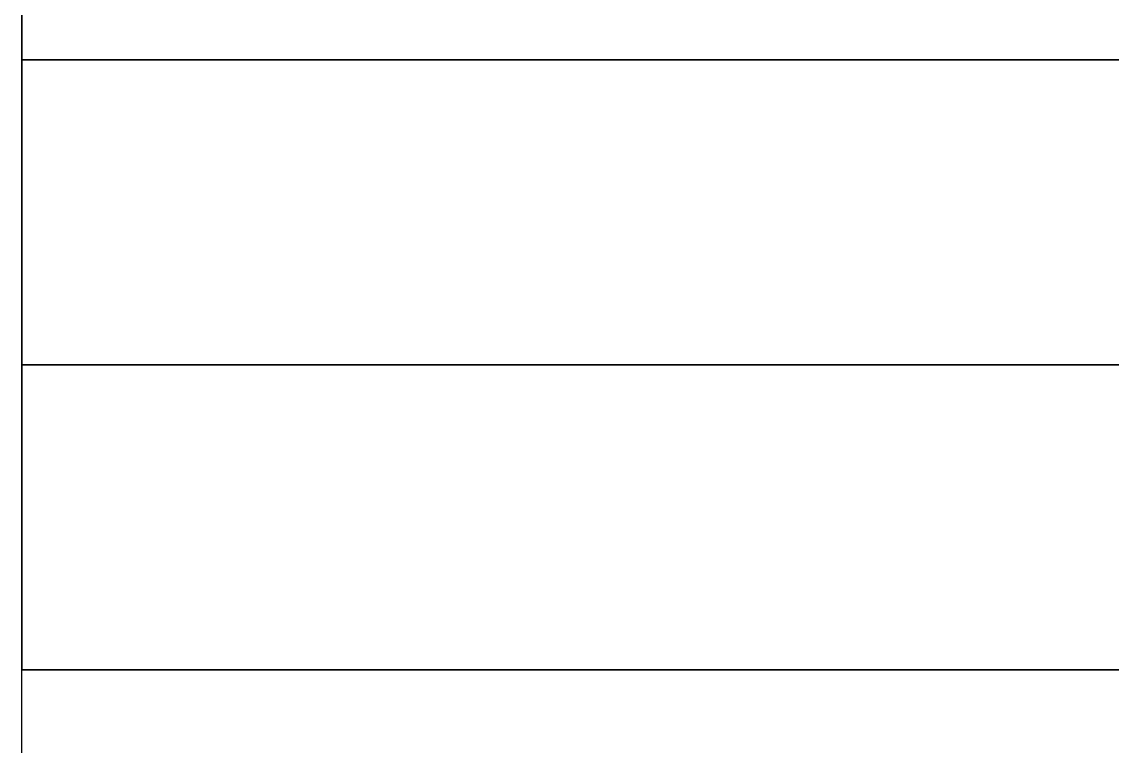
# Model space of a CAD drawing. Extents: x -19 to 297, y 0 to 420.
# Drawn here: x 158.417 to 160.203, y 216.143 to 217.331 of the extents above; entities that cross this region are included whole.
import ezdxf

# ---------------------------------------------------------------- set-up
doc = ezdxf.new("R2010")
doc.units = 0
doc.header["$MEASUREMENT"] = 0
doc.linetypes.add('K5LT_BASIC', pattern=[0])
doc.layers.add('Системный слой', color=7, linetype='Continuous')

# ---------------------------------------------------------------- blocks, each defined once
blk = doc.blocks.new('*U')
at = {"layer": 'Системный слой', "color": 5, "linetype": 'K5LT_BASIC'}
for p, q in [((158.4166, 217.2684), (158.4166, 217.7684)), ((158.4166, 216.7684), (158.4166, 217.2684)), ((158.4166, 217.2684), (168.4166, 217.2684)), ((168.4166, 217.2684), (158.4166, 217.2684)), ((158.4166, 216.2684), (158.4166, 216.7684)), ((158.4166, 216.7684), (168.4166, 216.7684)), ((168.4166, 216.7684), (158.4166, 216.7684)), ((158.4166, 215.7684), (158.4166, 216.2684)), ((158.4166, 216.2684), (168.4166, 216.2684)), ((168.4166, 216.2684), (158.4166, 216.2684))]:
    blk.add_line(p, q, dxfattribs=at)

msp = doc.modelspace()

# ---------------------------------------------------------------- linework, layer by layer
at = {"layer": 'Системный слой', "color": 5, "linetype": 'K5LT_BASIC'}
for p, q in [((158.4166, 223.2684), (158.4166, 216.2684)), ((158.4166, 213.7684), (158.4166, 220.2684))]:
    msp.add_line(p, q, dxfattribs=at)

# ---------------------------------------------------------------- block references
at = {"layer": 'Системный слой'}
msp.add_blockref('*U', (0, 0), dxfattribs=at)
msp.add_blockref('*U', (0, 0), dxfattribs=at)
msp.add_blockref('*U', (0, 0), dxfattribs=at)
msp.add_blockref('*U', (0, 0), dxfattribs=at)
msp.add_blockref('*U', (0, 0), dxfattribs=at)
msp.add_blockref('*U', (0, 0), dxfattribs=at)
msp.add_blockref('*U', (0, 0), dxfattribs=at)
msp.add_blockref('*U', (0, 0), dxfattribs=at)
msp.add_blockref('*U', (0, 0), dxfattribs=at)
msp.add_blockref('*U', (0, 0), dxfattribs=at)
msp.add_blockref('*U', (0, 0), dxfattribs=at)
msp.add_blockref('*U', (0, 0), dxfattribs=at)
msp.add_blockref('*U', (0, 0), dxfattribs=at)
msp.add_blockref('*U', (0, 0), dxfattribs=at)
msp.add_blockref('*U', (0, 0), dxfattribs=at)
msp.add_blockref('*U', (0, 0), dxfattribs=at)
msp.add_blockref('*U', (0, 0), dxfattribs=at)
msp.add_blockref('*U', (0, 0), dxfattribs=at)
msp.add_blockref('*U', (0, 0), dxfattribs=at)
msp.add_blockref('*U', (0, 0), dxfattribs=at)
msp.add_blockref('*U', (0, 0), dxfattribs=at)
msp.add_blockref('*U', (0, 0), dxfattribs=at)
msp.add_blockref('*U', (0, 0), dxfattribs=at)
msp.add_blockref('*U', (0, 0), dxfattribs=at)
msp.add_blockref('*U', (0, 0), dxfattribs=at)
msp.add_blockref('*U', (0, 0), dxfattribs=at)
msp.add_blockref('*U', (0, 0), dxfattribs=at)
msp.add_blockref('*U', (0, 0), dxfattribs=at)
msp.add_blockref('*U', (0, 0), dxfattribs=at)
msp.add_blockref('*U', (0, 0), dxfattribs=at)
msp.add_blockref('*U', (0, 0), dxfattribs=at)
msp.add_blockref('*U', (0, 0), dxfattribs=at)
msp.add_blockref('*U', (0, 0), dxfattribs=at)
msp.add_blockref('*U', (0, 0), dxfattribs=at)
msp.add_blockref('*U', (0, 0), dxfattribs=at)
msp.add_blockref('*U', (0, 0), dxfattribs=at)
msp.add_blockref('*U', (0, 0), dxfattribs=at)
msp.add_blockref('*U', (0, 0), dxfattribs=at)
msp.add_blockref('*U', (0, 0), dxfattribs=at)
msp.add_blockref('*U', (0, 0), dxfattribs=at)
msp.add_blockref('*U', (0, 0), dxfattribs=at)
msp.add_blockref('*U', (0, 0), dxfattribs=at)
msp.add_blockref('*U', (0, 0), dxfattribs=at)
msp.add_blockref('*U', (0, 0), dxfattribs=at)
msp.add_blockref('*U', (0, 0), dxfattribs=at)
msp.add_blockref('*U', (0, 0), dxfattribs=at)
msp.add_blockref('*U', (0, 0), dxfattribs=at)
msp.add_blockref('*U', (0, 0), dxfattribs=at)
msp.add_blockref('*U', (0, 0), dxfattribs=at)
msp.add_blockref('*U', (0, 0), dxfattribs=at)
msp.add_blockref('*U', (0, 0), dxfattribs=at)
msp.add_blockref('*U', (0, 0), dxfattribs=at)
msp.add_blockref('*U', (0, 0), dxfattribs=at)
msp.add_blockref('*U', (0, 0), dxfattribs=at)
msp.add_blockref('*U', (0, 0), dxfattribs=at)
msp.add_blockref('*U', (0, 0), dxfattribs=at)
msp.add_blockref('*U', (0, 0), dxfattribs=at)
msp.add_blockref('*U', (0, 0), dxfattribs=at)
msp.add_blockref('*U', (0, 0), dxfattribs=at)
msp.add_blockref('*U', (0, 0), dxfattribs=at)
msp.add_blockref('*U', (0, 0), dxfattribs=at)
msp.add_blockref('*U', (0, 0), dxfattribs=at)
msp.add_blockref('*U', (0, 0), dxfattribs=at)
msp.add_blockref('*U', (0, 0), dxfattribs=at)
msp.add_blockref('*U', (0, 0), dxfattribs=at)
msp.add_blockref('*U', (0, 0), dxfattribs=at)
msp.add_blockref('*U', (0, 0), dxfattribs=at)
msp.add_blockref('*U', (0, 0), dxfattribs=at)
msp.add_blockref('*U', (0, 0), dxfattribs=at)
msp.add_blockref('*U', (0, 0), dxfattribs=at)
msp.add_blockref('*U', (0, 0), dxfattribs=at)
msp.add_blockref('*U', (0, 0), dxfattribs=at)
msp.add_blockref('*U', (0, 0), dxfattribs=at)
msp.add_blockref('*U', (0, 0), dxfattribs=at)
msp.add_blockref('*U', (0, 0), dxfattribs=at)
msp.add_blockref('*U', (0, 0), dxfattribs=at)
msp.add_blockref('*U', (0, 0), dxfattribs=at)
msp.add_blockref('*U', (0, 0), dxfattribs=at)
msp.add_blockref('*U', (0, 0), dxfattribs=at)
msp.add_blockref('*U', (0, 0), dxfattribs=at)
msp.add_blockref('*U', (0, 0), dxfattribs=at)
msp.add_blockref('*U', (0, 0), dxfattribs=at)
msp.add_blockref('*U', (0, 0), dxfattribs=at)
msp.add_blockref('*U', (0, 0), dxfattribs=at)
msp.add_blockref('*U', (0, 0), dxfattribs=at)
msp.add_blockref('*U', (0, 0), dxfattribs=at)
msp.add_blockref('*U', (0, 0), dxfattribs=at)
msp.add_blockref('*U', (0, 0), dxfattribs=at)
msp.add_blockref('*U', (0, 0), dxfattribs=at)
msp.add_blockref('*U', (0, 0), dxfattribs=at)
msp.add_blockref('*U', (0, 0), dxfattribs=at)
msp.add_blockref('*U', (0, 0), dxfattribs=at)
msp.add_blockref('*U', (0, 0), dxfattribs=at)
msp.add_blockref('*U', (0, 0), dxfattribs=at)
msp.add_blockref('*U', (0, 0), dxfattribs=at)
msp.add_blockref('*U', (0, 0), dxfattribs=at)
msp.add_blockref('*U', (0, 0), dxfattribs=at)
msp.add_blockref('*U', (0, 0), dxfattribs=at)
msp.add_blockref('*U', (0, 0), dxfattribs=at)
msp.add_blockref('*U', (0, 0), dxfattribs=at)
msp.add_blockref('*U', (0, 0), dxfattribs=at)
msp.add_blockref('*U', (0, 0), dxfattribs=at)
msp.add_blockref('*U', (0, 0), dxfattribs=at)
msp.add_blockref('*U', (0, 0), dxfattribs=at)
msp.add_blockref('*U', (0, 0), dxfattribs=at)
msp.add_blockref('*U', (0, 0), dxfattribs=at)
msp.add_blockref('*U', (0, 0), dxfattribs=at)
msp.add_blockref('*U', (0, 0), dxfattribs=at)
msp.add_blockref('*U', (0, 0), dxfattribs=at)
msp.add_blockref('*U', (0, 0), dxfattribs=at)
msp.add_blockref('*U', (0, 0), dxfattribs=at)
msp.add_blockref('*U', (0, 0), dxfattribs=at)
msp.add_blockref('*U', (0, 0), dxfattribs=at)
msp.add_blockref('*U', (0, 0), dxfattribs=at)
msp.add_blockref('*U', (0, 0), dxfattribs=at)
msp.add_blockref('*U', (0, 0), dxfattribs=at)
msp.add_blockref('*U', (0, 0), dxfattribs=at)
msp.add_blockref('*U', (0, 0), dxfattribs=at)
msp.add_blockref('*U', (0, 0), dxfattribs=at)
msp.add_blockref('*U', (0, 0), dxfattribs=at)
msp.add_blockref('*U', (0, 0), dxfattribs=at)
msp.add_blockref('*U', (0, 0), dxfattribs=at)
msp.add_blockref('*U', (0, 0), dxfattribs=at)
msp.add_blockref('*U', (0, 0), dxfattribs=at)
msp.add_blockref('*U', (0, 0), dxfattribs=at)
msp.add_blockref('*U', (0, 0), dxfattribs=at)
msp.add_blockref('*U', (0, 0), dxfattribs=at)
msp.add_blockref('*U', (0, 0), dxfattribs=at)
msp.add_blockref('*U', (0, 0), dxfattribs=at)
msp.add_blockref('*U', (0, 0), dxfattribs=at)
msp.add_blockref('*U', (0, 0), dxfattribs=at)
msp.add_blockref('*U', (0, 0), dxfattribs=at)
msp.add_blockref('*U', (0, 0), dxfattribs=at)
msp.add_blockref('*U', (0, 0), dxfattribs=at)
msp.add_blockref('*U', (0, 0), dxfattribs=at)
msp.add_blockref('*U', (0, 0), dxfattribs=at)
msp.add_blockref('*U', (0, 0), dxfattribs=at)
msp.add_blockref('*U', (0, 0), dxfattribs=at)
msp.add_blockref('*U', (0, 0), dxfattribs=at)
msp.add_blockref('*U', (0, 0), dxfattribs=at)
msp.add_blockref('*U', (0, 0), dxfattribs=at)
msp.add_blockref('*U', (0, 0), dxfattribs=at)
msp.add_blockref('*U', (0, 0), dxfattribs=at)
msp.add_blockref('*U', (0, 0), dxfattribs=at)
msp.add_blockref('*U', (0, 0), dxfattribs=at)
msp.add_blockref('*U', (0, 0), dxfattribs=at)
msp.add_blockref('*U', (0, 0), dxfattribs=at)
msp.add_blockref('*U', (0, 0), dxfattribs=at)
msp.add_blockref('*U', (0, 0), dxfattribs=at)
msp.add_blockref('*U', (0, 0), dxfattribs=at)
msp.add_blockref('*U', (0, 0), dxfattribs=at)
msp.add_blockref('*U', (0, 0), dxfattribs=at)
msp.add_blockref('*U', (0, 0), dxfattribs=at)
msp.add_blockref('*U', (0, 0), dxfattribs=at)
msp.add_blockref('*U', (0, 0), dxfattribs=at)
msp.add_blockref('*U', (0, 0), dxfattribs=at)
msp.add_blockref('*U', (0, 0), dxfattribs=at)
msp.add_blockref('*U', (0, 0), dxfattribs=at)
msp.add_blockref('*U', (0, 0), dxfattribs=at)
msp.add_blockref('*U', (0, 0), dxfattribs=at)
msp.add_blockref('*U', (0, 0), dxfattribs=at)
msp.add_blockref('*U', (0, 0), dxfattribs=at)
msp.add_blockref('*U', (0, 0), dxfattribs=at)
msp.add_blockref('*U', (0, 0), dxfattribs=at)
msp.add_blockref('*U', (0, 0), dxfattribs=at)
msp.add_blockref('*U', (0, 0), dxfattribs=at)
msp.add_blockref('*U', (0, 0), dxfattribs=at)
msp.add_blockref('*U', (0, 0), dxfattribs=at)
msp.add_blockref('*U', (0, 0), dxfattribs=at)
msp.add_blockref('*U', (0, 0), dxfattribs=at)
msp.add_blockref('*U', (0, 0), dxfattribs=at)
msp.add_blockref('*U', (0, 0), dxfattribs=at)
msp.add_blockref('*U', (0, 0), dxfattribs=at)
msp.add_blockref('*U', (0, 0), dxfattribs=at)
msp.add_blockref('*U', (0, 0), dxfattribs=at)
msp.add_blockref('*U', (0, 0), dxfattribs=at)
msp.add_blockref('*U', (0, 0), dxfattribs=at)
msp.add_blockref('*U', (0, 0), dxfattribs=at)
msp.add_blockref('*U', (0, 0), dxfattribs=at)
msp.add_blockref('*U', (0, 0), dxfattribs=at)
msp.add_blockref('*U', (0, 0), dxfattribs=at)
msp.add_blockref('*U', (0, 0), dxfattribs=at)
msp.add_blockref('*U', (0, 0), dxfattribs=at)
msp.add_blockref('*U', (0, 0), dxfattribs=at)
msp.add_blockref('*U', (0, 0), dxfattribs=at)
msp.add_blockref('*U', (0, 0), dxfattribs=at)
msp.add_blockref('*U', (0, 0), dxfattribs=at)
msp.add_blockref('*U', (0, 0), dxfattribs=at)
msp.add_blockref('*U', (0, 0), dxfattribs=at)
msp.add_blockref('*U', (0, 0), dxfattribs=at)
msp.add_blockref('*U', (0, 0), dxfattribs=at)
msp.add_blockref('*U', (0, 0), dxfattribs=at)
msp.add_blockref('*U', (0, 0), dxfattribs=at)
msp.add_blockref('*U', (0, 0), dxfattribs=at)
msp.add_blockref('*U', (0, 0), dxfattribs=at)
msp.add_blockref('*U', (0, 0), dxfattribs=at)
msp.add_blockref('*U', (0, 0), dxfattribs=at)
msp.add_blockref('*U', (0, 0), dxfattribs=at)
msp.add_blockref('*U', (0, 0), dxfattribs=at)
msp.add_blockref('*U', (0, 0), dxfattribs=at)
msp.add_blockref('*U', (0, 0), dxfattribs=at)
msp.add_blockref('*U', (0, 0), dxfattribs=at)
msp.add_blockref('*U', (0, 0), dxfattribs=at)
msp.add_blockref('*U', (0, 0), dxfattribs=at)
msp.add_blockref('*U', (0, 0), dxfattribs=at)
msp.add_blockref('*U', (0, 0), dxfattribs=at)
msp.add_blockref('*U', (0, 0), dxfattribs=at)
msp.add_blockref('*U', (0, 0), dxfattribs=at)
msp.add_blockref('*U', (0, 0), dxfattribs=at)
msp.add_blockref('*U', (0, 0), dxfattribs=at)
msp.add_blockref('*U', (0, 0), dxfattribs=at)
msp.add_blockref('*U', (0, 0), dxfattribs=at)
msp.add_blockref('*U', (0, 0), dxfattribs=at)
msp.add_blockref('*U', (0, 0), dxfattribs=at)
msp.add_blockref('*U', (0, 0), dxfattribs=at)
msp.add_blockref('*U', (0, 0), dxfattribs=at)
msp.add_blockref('*U', (0, 0), dxfattribs=at)
msp.add_blockref('*U', (0, 0), dxfattribs=at)
msp.add_blockref('*U', (0, 0), dxfattribs=at)
msp.add_blockref('*U', (0, 0), dxfattribs=at)
msp.add_blockref('*U', (0, 0), dxfattribs=at)
msp.add_blockref('*U', (0, 0), dxfattribs=at)
msp.add_blockref('*U', (0, 0), dxfattribs=at)
msp.add_blockref('*U', (0, 0), dxfattribs=at)
msp.add_blockref('*U', (0, 0), dxfattribs=at)
msp.add_blockref('*U', (0, 0), dxfattribs=at)
msp.add_blockref('*U', (0, 0), dxfattribs=at)
msp.add_blockref('*U', (0, 0), dxfattribs=at)
msp.add_blockref('*U', (0, 0), dxfattribs=at)
msp.add_blockref('*U', (0, 0), dxfattribs=at)
msp.add_blockref('*U', (0, 0), dxfattribs=at)
msp.add_blockref('*U', (0, 0), dxfattribs=at)
msp.add_blockref('*U', (0, 0), dxfattribs=at)
msp.add_blockref('*U', (0, 0), dxfattribs=at)
msp.add_blockref('*U', (0, 0), dxfattribs=at)
msp.add_blockref('*U', (0, 0), dxfattribs=at)
msp.add_blockref('*U', (0, 0), dxfattribs=at)
msp.add_blockref('*U', (0, 0), dxfattribs=at)
msp.add_blockref('*U', (0, 0), dxfattribs=at)
msp.add_blockref('*U', (0, 0), dxfattribs=at)
msp.add_blockref('*U', (0, 0), dxfattribs=at)
msp.add_blockref('*U', (0, 0), dxfattribs=at)
msp.add_blockref('*U', (0, 0), dxfattribs=at)
msp.add_blockref('*U', (0, 0), dxfattribs=at)
msp.add_blockref('*U', (0, 0), dxfattribs=at)
msp.add_blockref('*U', (0, 0), dxfattribs=at)
msp.add_blockref('*U', (0, 0), dxfattribs=at)
msp.add_blockref('*U', (0, 0), dxfattribs=at)
msp.add_blockref('*U', (0, 0), dxfattribs=at)
msp.add_blockref('*U', (0, 0), dxfattribs=at)
msp.add_blockref('*U', (0, 0), dxfattribs=at)
msp.add_blockref('*U', (0, 0), dxfattribs=at)
msp.add_blockref('*U', (0, 0), dxfattribs=at)
msp.add_blockref('*U', (0, 0), dxfattribs=at)
msp.add_blockref('*U', (0, 0), dxfattribs=at)
msp.add_blockref('*U', (0, 0), dxfattribs=at)
msp.add_blockref('*U', (0, 0), dxfattribs=at)
msp.add_blockref('*U', (0, 0), dxfattribs=at)
msp.add_blockref('*U', (0, 0), dxfattribs=at)
msp.add_blockref('*U', (0, 0), dxfattribs=at)
msp.add_blockref('*U', (0, 0), dxfattribs=at)
msp.add_blockref('*U', (0, 0), dxfattribs=at)
msp.add_blockref('*U', (0, 0), dxfattribs=at)
msp.add_blockref('*U', (0, 0), dxfattribs=at)
msp.add_blockref('*U', (0, 0), dxfattribs=at)
msp.add_blockref('*U', (0, 0), dxfattribs=at)
msp.add_blockref('*U', (0, 0), dxfattribs=at)
msp.add_blockref('*U', (0, 0), dxfattribs=at)
msp.add_blockref('*U', (0, 0), dxfattribs=at)
msp.add_blockref('*U', (0, 0), dxfattribs=at)
msp.add_blockref('*U', (0, 0), dxfattribs=at)
msp.add_blockref('*U', (0, 0), dxfattribs=at)
msp.add_blockref('*U', (0, 0), dxfattribs=at)
msp.add_blockref('*U', (0, 0), dxfattribs=at)
msp.add_blockref('*U', (0, 0), dxfattribs=at)
msp.add_blockref('*U', (0, 0), dxfattribs=at)
msp.add_blockref('*U', (0, 0), dxfattribs=at)
msp.add_blockref('*U', (0, 0), dxfattribs=at)
msp.add_blockref('*U', (0, 0), dxfattribs=at)
msp.add_blockref('*U', (0, 0), dxfattribs=at)
msp.add_blockref('*U', (0, 0), dxfattribs=at)
msp.add_blockref('*U', (0, 0), dxfattribs=at)
msp.add_blockref('*U', (0, 0), dxfattribs=at)
msp.add_blockref('*U', (0, 0), dxfattribs=at)
msp.add_blockref('*U', (0, 0), dxfattribs=at)
msp.add_blockref('*U', (0, 0), dxfattribs=at)
msp.add_blockref('*U', (0, 0), dxfattribs=at)
msp.add_blockref('*U', (0, 0), dxfattribs=at)
msp.add_blockref('*U', (0, 0), dxfattribs=at)
msp.add_blockref('*U', (0, 0), dxfattribs=at)
msp.add_blockref('*U', (0, 0), dxfattribs=at)
msp.add_blockref('*U', (0, 0), dxfattribs=at)
msp.add_blockref('*U', (0, 0), dxfattribs=at)
msp.add_blockref('*U', (0, 0), dxfattribs=at)
msp.add_blockref('*U', (0, 0), dxfattribs=at)
msp.add_blockref('*U', (0, 0), dxfattribs=at)
msp.add_blockref('*U', (0, 0), dxfattribs=at)
msp.add_blockref('*U', (0, 0), dxfattribs=at)
msp.add_blockref('*U', (0, 0), dxfattribs=at)
msp.add_blockref('*U', (0, 0), dxfattribs=at)
msp.add_blockref('*U', (0, 0), dxfattribs=at)
msp.add_blockref('*U', (0, 0), dxfattribs=at)
msp.add_blockref('*U', (0, 0), dxfattribs=at)
msp.add_blockref('*U', (0, 0), dxfattribs=at)
msp.add_blockref('*U', (0, 0), dxfattribs=at)
msp.add_blockref('*U', (0, 0), dxfattribs=at)
msp.add_blockref('*U', (0, 0), dxfattribs=at)
msp.add_blockref('*U', (0, 0), dxfattribs=at)
msp.add_blockref('*U', (0, 0), dxfattribs=at)
msp.add_blockref('*U', (0, 0), dxfattribs=at)
msp.add_blockref('*U', (0, 0), dxfattribs=at)
msp.add_blockref('*U', (0, 0), dxfattribs=at)
msp.add_blockref('*U', (0, 0), dxfattribs=at)
msp.add_blockref('*U', (0, 0), dxfattribs=at)
msp.add_blockref('*U', (0, 0), dxfattribs=at)
msp.add_blockref('*U', (0, 0), dxfattribs=at)
msp.add_blockref('*U', (0, 0), dxfattribs=at)
msp.add_blockref('*U', (0, 0), dxfattribs=at)
msp.add_blockref('*U', (0, 0), dxfattribs=at)
msp.add_blockref('*U', (0, 0), dxfattribs=at)
msp.add_blockref('*U', (0, 0), dxfattribs=at)
msp.add_blockref('*U', (0, 0), dxfattribs=at)
msp.add_blockref('*U', (0, 0), dxfattribs=at)
msp.add_blockref('*U', (0, 0), dxfattribs=at)
msp.add_blockref('*U', (0, 0), dxfattribs=at)
msp.add_blockref('*U', (0, 0), dxfattribs=at)
msp.add_blockref('*U', (0, 0), dxfattribs=at)
msp.add_blockref('*U', (0, 0), dxfattribs=at)
msp.add_blockref('*U', (0, 0), dxfattribs=at)
msp.add_blockref('*U', (0, 0), dxfattribs=at)
msp.add_blockref('*U', (0, 0), dxfattribs=at)
msp.add_blockref('*U', (0, 0), dxfattribs=at)
msp.add_blockref('*U', (0, 0), dxfattribs=at)
msp.add_blockref('*U', (0, 0), dxfattribs=at)
msp.add_blockref('*U', (0, 0), dxfattribs=at)
msp.add_blockref('*U', (0, 0), dxfattribs=at)
msp.add_blockref('*U', (0, 0), dxfattribs=at)
msp.add_blockref('*U', (0, 0), dxfattribs=at)
msp.add_blockref('*U', (0, 0), dxfattribs=at)
msp.add_blockref('*U', (0, 0), dxfattribs=at)
msp.add_blockref('*U', (0, 0), dxfattribs=at)
msp.add_blockref('*U', (0, 0), dxfattribs=at)
msp.add_blockref('*U', (0, 0), dxfattribs=at)
msp.add_blockref('*U', (0, 0), dxfattribs=at)
msp.add_blockref('*U', (0, 0), dxfattribs=at)
msp.add_blockref('*U', (0, 0), dxfattribs=at)
msp.add_blockref('*U', (0, 0), dxfattribs=at)
msp.add_blockref('*U', (0, 0), dxfattribs=at)
msp.add_blockref('*U', (0, 0), dxfattribs=at)
msp.add_blockref('*U', (0, 0), dxfattribs=at)
msp.add_blockref('*U', (0, 0), dxfattribs=at)
msp.add_blockref('*U', (0, 0), dxfattribs=at)
msp.add_blockref('*U', (0, 0), dxfattribs=at)
msp.add_blockref('*U', (0, 0), dxfattribs=at)
msp.add_blockref('*U', (0, 0), dxfattribs=at)
msp.add_blockref('*U', (0, 0), dxfattribs=at)
msp.add_blockref('*U', (0, 0), dxfattribs=at)
msp.add_blockref('*U', (0, 0), dxfattribs=at)
msp.add_blockref('*U', (0, 0), dxfattribs=at)
msp.add_blockref('*U', (0, 0), dxfattribs=at)
msp.add_blockref('*U', (0, 0), dxfattribs=at)
msp.add_blockref('*U', (0, 0), dxfattribs=at)
msp.add_blockref('*U', (0, 0), dxfattribs=at)
msp.add_blockref('*U', (0, 0), dxfattribs=at)
msp.add_blockref('*U', (0, 0), dxfattribs=at)
msp.add_blockref('*U', (0, 0), dxfattribs=at)
msp.add_blockref('*U', (0, 0), dxfattribs=at)
msp.add_blockref('*U', (0, 0), dxfattribs=at)
msp.add_blockref('*U', (0, 0), dxfattribs=at)
msp.add_blockref('*U', (0, 0), dxfattribs=at)
msp.add_blockref('*U', (0, 0), dxfattribs=at)
msp.add_blockref('*U', (0, 0), dxfattribs=at)
msp.add_blockref('*U', (0, 0), dxfattribs=at)
msp.add_blockref('*U', (0, 0), dxfattribs=at)
msp.add_blockref('*U', (0, 0), dxfattribs=at)
msp.add_blockref('*U', (0, 0), dxfattribs=at)
msp.add_blockref('*U', (0, 0), dxfattribs=at)
msp.add_blockref('*U', (0, 0), dxfattribs=at)
msp.add_blockref('*U', (0, 0), dxfattribs=at)
msp.add_blockref('*U', (0, 0), dxfattribs=at)
msp.add_blockref('*U', (0, 0), dxfattribs=at)
msp.add_blockref('*U', (0, 0), dxfattribs=at)
msp.add_blockref('*U', (0, 0), dxfattribs=at)
msp.add_blockref('*U', (0, 0), dxfattribs=at)
msp.add_blockref('*U', (0, 0), dxfattribs=at)
msp.add_blockref('*U', (0, 0), dxfattribs=at)
msp.add_blockref('*U', (0, 0), dxfattribs=at)
msp.add_blockref('*U', (0, 0), dxfattribs=at)
msp.add_blockref('*U', (0, 0), dxfattribs=at)
msp.add_blockref('*U', (0, 0), dxfattribs=at)
msp.add_blockref('*U', (0, 0), dxfattribs=at)
msp.add_blockref('*U', (0, 0), dxfattribs=at)
msp.add_blockref('*U', (0, 0), dxfattribs=at)
msp.add_blockref('*U', (0, 0), dxfattribs=at)
msp.add_blockref('*U', (0, 0), dxfattribs=at)
msp.add_blockref('*U', (0, 0), dxfattribs=at)
msp.add_blockref('*U', (0, 0), dxfattribs=at)
msp.add_blockref('*U', (0, 0), dxfattribs=at)
msp.add_blockref('*U', (0, 0), dxfattribs=at)
msp.add_blockref('*U', (0, 0), dxfattribs=at)
msp.add_blockref('*U', (0, 0), dxfattribs=at)
msp.add_blockref('*U', (0, 0), dxfattribs=at)
msp.add_blockref('*U', (0, 0), dxfattribs=at)
msp.add_blockref('*U', (0, 0), dxfattribs=at)
msp.add_blockref('*U', (0, 0), dxfattribs=at)
msp.add_blockref('*U', (0, 0), dxfattribs=at)
msp.add_blockref('*U', (0, 0), dxfattribs=at)
msp.add_blockref('*U', (0, 0), dxfattribs=at)
msp.add_blockref('*U', (0, 0), dxfattribs=at)
msp.add_blockref('*U', (0, 0), dxfattribs=at)
msp.add_blockref('*U', (0, 0), dxfattribs=at)
msp.add_blockref('*U', (0, 0), dxfattribs=at)
msp.add_blockref('*U', (0, 0), dxfattribs=at)
msp.add_blockref('*U', (0, 0), dxfattribs=at)
msp.add_blockref('*U', (0, 0), dxfattribs=at)
msp.add_blockref('*U', (0, 0), dxfattribs=at)
msp.add_blockref('*U', (0, 0), dxfattribs=at)
msp.add_blockref('*U', (0, 0), dxfattribs=at)
msp.add_blockref('*U', (0, 0), dxfattribs=at)
msp.add_blockref('*U', (0, 0), dxfattribs=at)
msp.add_blockref('*U', (0, 0), dxfattribs=at)
msp.add_blockref('*U', (0, 0), dxfattribs=at)
msp.add_blockref('*U', (0, 0), dxfattribs=at)
msp.add_blockref('*U', (0, 0), dxfattribs=at)
msp.add_blockref('*U', (0, 0), dxfattribs=at)
msp.add_blockref('*U', (0, 0), dxfattribs=at)
msp.add_blockref('*U', (0, 0), dxfattribs=at)
msp.add_blockref('*U', (0, 0), dxfattribs=at)
msp.add_blockref('*U', (0, 0), dxfattribs=at)
msp.add_blockref('*U', (0, 0), dxfattribs=at)
msp.add_blockref('*U', (0, 0), dxfattribs=at)
msp.add_blockref('*U', (0, 0), dxfattribs=at)
msp.add_blockref('*U', (0, 0), dxfattribs=at)
msp.add_blockref('*U', (0, 0), dxfattribs=at)
msp.add_blockref('*U', (0, 0), dxfattribs=at)
msp.add_blockref('*U', (0, 0), dxfattribs=at)
msp.add_blockref('*U', (0, 0), dxfattribs=at)
msp.add_blockref('*U', (0, 0), dxfattribs=at)
msp.add_blockref('*U', (0, 0), dxfattribs=at)
msp.add_blockref('*U', (0, 0), dxfattribs=at)
msp.add_blockref('*U', (0, 0), dxfattribs=at)
msp.add_blockref('*U', (0, 0), dxfattribs=at)
msp.add_blockref('*U', (0, 0), dxfattribs=at)
msp.add_blockref('*U', (0, 0), dxfattribs=at)
msp.add_blockref('*U', (0, 0), dxfattribs=at)
msp.add_blockref('*U', (0, 0), dxfattribs=at)
msp.add_blockref('*U', (0, 0), dxfattribs=at)
msp.add_blockref('*U', (0, 0), dxfattribs=at)
msp.add_blockref('*U', (0, 0), dxfattribs=at)
msp.add_blockref('*U', (0, 0), dxfattribs=at)

doc.saveas('drawing.dxf')
